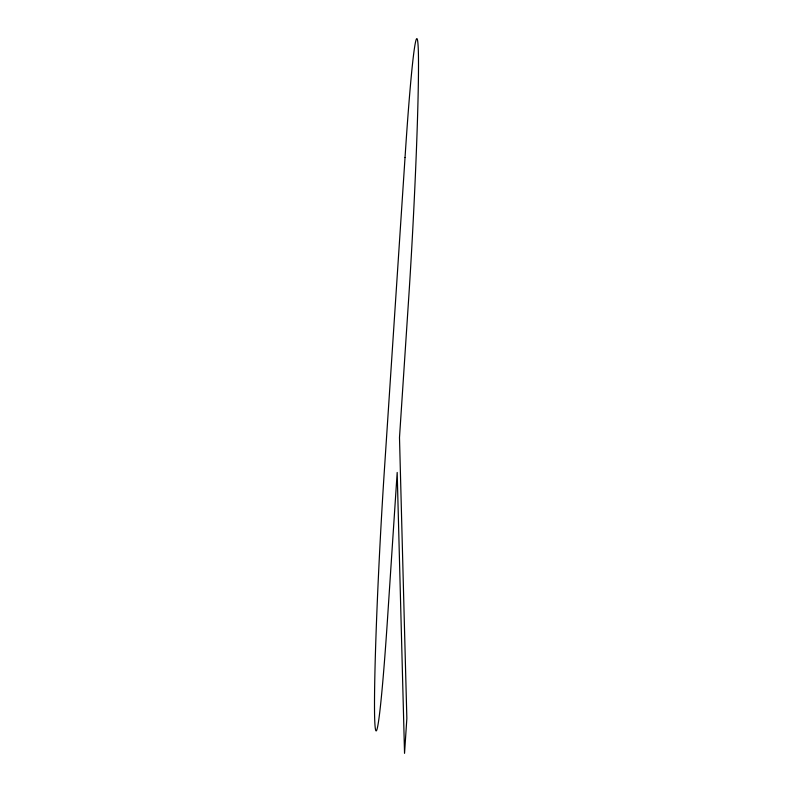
<?xml version="1.0" encoding="UTF-8"?>
<svg xmlns="http://www.w3.org/2000/svg" width="793" height="793" viewBox="0 0 793 793"><rect width="100%" height="100%" fill="white"/><g stroke="black" fill="none" stroke-linecap="round" stroke-linejoin="round"><path stroke-width="1.19" d="M405.035 157.5L384.288 471.567A188.347 5.997 -87 0 0 374.603 716.277A188.347 5.997 -87 0 0 387.965 612.018L397.184 472.44L404.539 753.35L406.849 718.458L399.494 437.538L408.712 297.95A188.347 5.997 -87 0 0 418.397 53.24A188.347 5.997 -87 0 0 405.035 157.5"/></g></svg>
